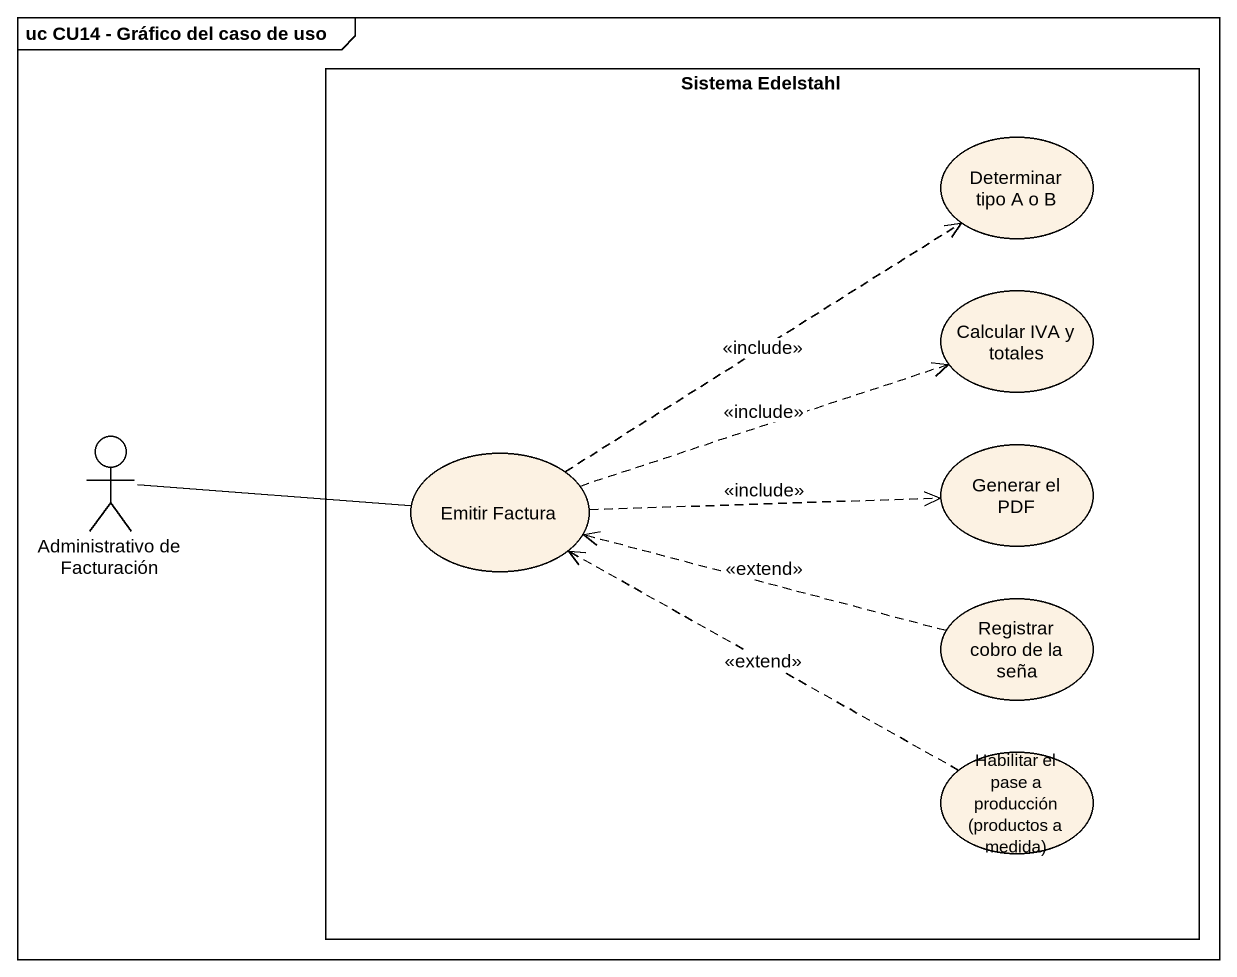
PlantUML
@startuml
mainframe uc CU14 - Gráfico del caso de uso
rectangle "Sistema Edelstahl" as Sistema_Edelstahl {
  usecase "Determinar tipo A o B" as Determinar_tipo_A_o_B
  usecase "Calcular IVA y totales" as Calcular_IVA_y_totales
  usecase "Emitir Factura" as Emitir_Factura
  usecase "Generar el PDF" as Generar_el_PDF
  usecase "Registrar cobro de la seña" as Registrar_cobro_de_la_seña
  usecase "Habilitar el pase a producción (productos a medida)" as Habilitar_el_pase_a
}
actor "Administrativo de Facturación" as Administrativo_de
Administrativo_de -right- Emitir_Factura
Emitir_Factura .up.> Determinar_tipo_A_o_B : <<include>>
Emitir_Factura .right.> Calcular_IVA_y_totales : <<include>>
Emitir_Factura .right.> Generar_el_PDF : <<include>>
Registrar_cobro_de_la_seña .left.> Emitir_Factura : <<extend>>
Habilitar_el_pase_a .left.> Emitir_Factura : <<extend>>
@enduml
